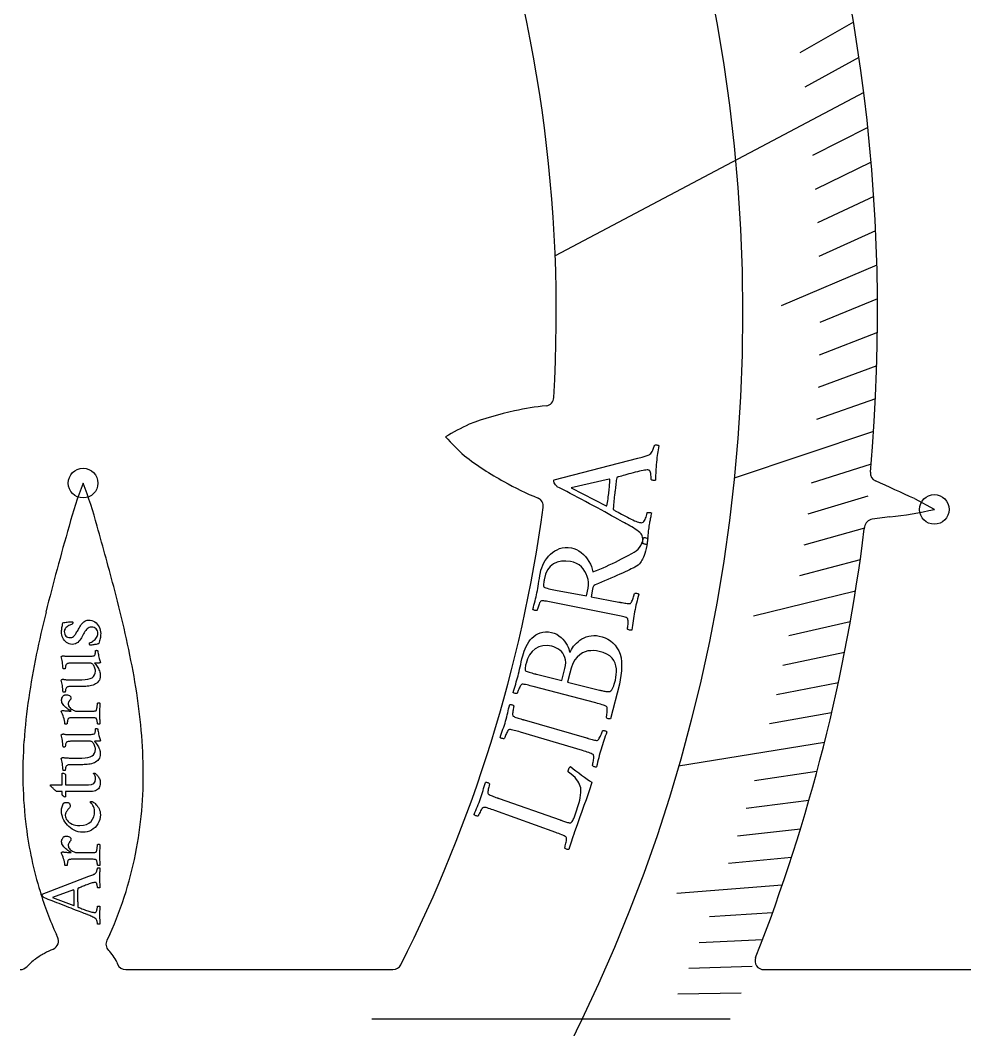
# Model space of a CAD drawing. Header units: millimetres. Extents: x -70 to 70, y -70 to 70.
# Drawn here: x 25.78 to 52.62, y -0.31 to 28.38 of the extents above; entities that cross this region are included whole.
import ezdxf

# ---------------------------------------------------------------- set-up
doc = ezdxf.new("R2010")
doc.units = ezdxf.units.MM
for name, color, linetype in [('CUT_INNER', 6, 'Continuous'), ('CUT_OUTER', 1, 'Continuous'), ('ENGRAVE', 7, 'Continuous'), ('ENGRAVE_FINE', 8, 'Continuous'), ('TEXT', 5, 'Continuous')]:
    doc.layers.add(name, color=color, linetype=linetype)

msp = doc.modelspace()

# ---------------------------------------------------------------- linework, layer by layer
at = {"layer": 'CUT_INNER'}
for points in [[(51.185, 14.784), (51.748, 14.482), (51.753, 14.479)], [(50.487, 14.265), (49.987, 14.201)], [(49.77, 13.982), (49.763, 13.923)], [(26.844, 2.331), (26.809, 2.401)], [(28.328, 2.401), (28.245, 2.239)], [(26.657, 1.96), (26.66, 1.962), (26.722, 1.989)], [(28.529, 1.616), (28.55, 1.562)], [(28.782, 1.404), (36.372, 1.404)], [(46.908, 1.404), (58.794, 1.404)]]:
    msp.add_lwpolyline(points, dxfattribs=at)
for centre, radius, start, end in [((0, 20.061), 41.013, 356.6386, 87.6754), ((0, 0), 66.69, 1.42688, 58.69547), ((0.001, 20.061), 50.139, 354.8237, 46.7576), ((40.694, 17.67), 0.25, 276.9408, 356.6602), ((41.617, 8.756), 8.705, 101.8474, 110.7303), ((41.527, 9.759), 7.705, 95.9861, 102.7287), ((41.811, 9.949), 7.681, 115.2428, 120.9068), ((44.478, 22.626), 8.987, 222.6298, 227.4706), ((43.71, 22.893), 8.697, 232.3927, 241.2307), ((50.184, 15.515), 0.25, 174.9035, 245.8396), ((37.507, 11.305), 10.684, 158.4805, 165.3637), ((17.621, 11.302), 10.693, 14.6335, 21.5181), ((43.953, 23.16), 9.048, 240.6997, 247.5238), ((27.67, -35.372), 55.395, 64.8814, 66.1353), ((40.393, 14.571), 0.25, 352.0898, 66.1842), ((0.007, 20.059), 41.007, 333.1555, 352.2606), ((49.333, 24.895), 10.693, 276.1961, 283.0805), ((50.018, 13.953), 0.25, 97.2854, 173.1445), ((114.316, -10.859), 90.624, 164.07607, 164.87825), ((-49.489, -8.167), 80.566, 14.62272, 15.97299), ((0.003, 20.06), 50.137, 338.5741, 352.9698), ((80.573, -1.791), 55.684, 164.8281, 166.1238), ((-11.567, 1.718), 41.377, 12.8928, 14.6341), ((57.688, 3.854), 32.112, 166.1098, 168.3425), ((3.551, 5.175), 25.869, 10.1397, 12.9009), ((47.364, 5.982), 21.571, 168.3385, 171.6304), ((10.852, 6.48), 18.452, 6.3069, 10.1398), ((42.048, 6.766), 16.197, 171.6343, 175.9774), ((14.775, 6.916), 14.504, 1.4612, 6.2985), ((39.135, 6.974), 13.278, 175.9903, 181.26), ((16.905, 6.974), 12.374, 355.7853, 1.4439), ((37.616, 6.944), 11.758, 181.2803, 187.2473), ((17.93, 6.903), 11.347, 349.5442, 355.7639), ((36.908, 6.856), 11.045, 187.2578, 196.9852), ((18.338, 6.829), 10.932, 342.9419, 349.5341), ((36.049, 6.589), 10.145, 196.957, 204.3793), ((19.091, 6.587), 10.141, 335.6201, 343.0028), ((26.621, 2.218), 0.25, 293.7479, 26.9117), ((28.468, 2.126), 0.25, 153.0883, 224.2033), ((27.517, -0.079), 2.209, 120.0502, 126.1216), ((27.887, -0.711), 2.941, 114.7349, 120.1332), ((27.566, 1.184), 1.055, 24.1928, 46.7456), ((46.908, 1.654), 0.25, 158.7314, 270), ((25.782, 1.654), 0.25, 270.0012, 317.4903), ((27.228, 0.309), 1.725, 125.9638, 137.0147), ((28.782, 1.654), 0.25, 201.7033, 270), ((36.372, 1.654), 0.25, 270, 333.1055)]:
    msp.add_arc(centre, radius, start, end, dxfattribs=at)
at = {"layer": 'CUT_OUTER'}
msp.add_circle((0, 0), 70.2, dxfattribs=at)
at = {"layer": 'ENGRAVE'}
for points in [[(49.747, 26.323), (40.982, 21.685)], [(50.026, 16.687), (46.069, 15.367)], [(48.633, 7.859), (44.482, 7.188)], [(45.952, 0), (35.773, 0)]]:
    msp.add_lwpolyline(points, dxfattribs=at)
for centre, radius in [((0, 20.06), 46.307), ((27.568, 15.225), 0.421), ((51.753, 14.479), 0.421)]:
    msp.add_circle(centre, radius, dxfattribs=at)
at = {"layer": 'ENGRAVE_FINE'}
for points in [[(49.455, 28.322), (47.931, 27.449)], [(49.611, 27.32), (48.072, 26.472)], [(49.862, 25.331), (48.291, 24.532)], [(49.957, 24.344), (48.37, 23.571)], [(50.031, 23.363), (48.43, 22.615)], [(50.086, 22.388), (48.471, 21.666)], [(50.121, 21.42), (47.402, 20.258)], [(50.138, 20.459), (48.496, 19.789)], [(50.137, 19.504), (48.482, 18.861)], [(50.117, 18.558), (48.451, 17.941)], [(50.08, 17.619), (48.402, 17.028)], [(49.956, 15.764), (48.256, 15.228)], [(49.868, 14.85), (48.159, 14.341)], [(49.766, 13.944), (48.046, 13.462)], [(49.647, 13.047), (47.919, 12.593)], [(49.514, 12.159), (46.613, 11.447)], [(49.365, 11.28), (47.621, 10.882)], [(49.203, 10.411), (47.451, 10.04)], [(49.026, 9.55), (47.267, 9.208)], [(48.836, 8.7), (47.071, 8.386)], [(48.417, 7.028), (46.641, 6.77)], [(48.188, 6.207), (46.407, 5.977)], [(47.947, 5.396), (46.163, 5.195)], [(47.695, 4.594), (45.907, 4.422)], [(47.431, 3.803), (44.439, 3.563)], [(47.156, 3.022), (45.362, 2.907)], [(46.871, 2.251), (45.075, 2.165)], [(46.575, 1.491), (44.777, 1.433)], [(46.268, 0.74), (44.47, 0.711)]]:
    msp.add_lwpolyline(points, dxfattribs=at)
at = {"layer": 'TEXT'}
for points in [[(43.052, 14.041), (43.045, 14.045), (43.026, 14.055), (42.995, 14.073), (42.95, 14.098), (42.895, 14.129), (42.831, 14.164), (42.758, 14.204), (42.675, 14.249), (42.585, 14.298), (42.491, 14.35), (42.391, 14.405), (42.287, 14.463), (42.179, 14.522), (42.07, 14.581), (41.959, 14.641), (41.846, 14.701), (41.734, 14.761), (41.623, 14.819), (41.516, 14.876), (41.41, 14.931), (41.309, 14.984), (41.213, 15.034), (41.124, 15.08), (41.042, 15.123), (41.025, 15.136), (41.008, 15.155), (40.99, 15.178), (40.972, 15.206), (40.956, 15.235), (40.945, 15.259), (40.939, 15.28), (40.938, 15.297), (40.938, 15.301), (40.939, 15.304), (40.94, 15.306), (40.941, 15.307), (40.943, 15.308), (40.944, 15.31), (40.947, 15.313), (40.949, 15.317), (43.332, 15.931), (43.449, 15.964), (43.537, 15.989), (43.595, 16.006), (43.623, 16.015), (43.648, 16.027), (43.672, 16.044), (43.694, 16.067), (43.715, 16.095), (43.734, 16.126), (43.751, 16.157), (43.765, 16.188), (43.777, 16.22), (43.786, 16.249), (43.793, 16.272), (43.798, 16.289), (43.8, 16.301), (43.813, 16.308), (43.829, 16.311), (43.848, 16.311), (43.869, 16.309), (43.89, 16.305), (43.906, 16.301), (43.917, 16.298), (43.923, 16.295), (43.914, 16.232), (43.904, 16.172), (43.895, 16.116), (43.887, 16.063), (43.88, 16.01), (43.872, 15.951), (43.865, 15.887), (43.858, 15.818), (43.851, 15.745), (43.846, 15.678), (43.842, 15.618), (43.839, 15.564), (43.837, 15.51), (43.834, 15.45), (43.831, 15.383), (43.828, 15.309), (43.816, 15.303), (43.802, 15.299), (43.785, 15.299), (43.764, 15.301), (43.744, 15.305), (43.728, 15.311), (43.715, 15.318), (43.705, 15.327), (43.707, 15.35), (43.707, 15.379), (43.706, 15.414), (43.703, 15.454), (43.699, 15.494), (43.693, 15.527), (43.684, 15.554), (43.673, 15.574), (43.664, 15.583), (43.651, 15.59), (43.634, 15.595), (43.614, 15.598), (43.59, 15.599), (43.56, 15.597), (43.522, 15.591), (43.477, 15.583), (43.427, 15.573), (43.373, 15.561), (43.316, 15.547), (43.256, 15.532), (43.195, 15.516), (43.135, 15.501), (43.075, 15.485), (43.017, 15.469), (42.961, 15.453), (42.91, 15.44), (42.865, 15.427), (42.824, 15.416), (42.791, 15.407), (42.768, 15.401), (42.754, 15.397), (42.749, 15.396), (42.748, 15.395), (42.746, 15.394), (42.743, 15.391), (42.739, 15.388), (42.735, 15.384), (42.731, 15.38), (42.729, 15.376), (42.728, 15.371), (42.723, 15.337), (42.717, 15.299), (42.711, 15.256), (42.706, 15.21), (42.7, 15.163), (42.695, 15.118), (42.69, 15.074), (42.685, 15.032), (42.684, 15.021), (42.683, 15.01), (42.681, 14.999), (42.68, 14.988), (42.679, 14.977), (42.678, 14.967), (42.676, 14.958), (42.675, 14.949), (42.668, 14.886), (42.661, 14.828), (42.656, 14.775), (42.65, 14.726), (42.646, 14.677), (42.641, 14.621), (42.636, 14.559), (42.631, 14.49), (42.631, 14.488), (42.632, 14.484), (42.634, 14.48), (42.636, 14.476), (42.639, 14.472), (42.64, 14.469), (42.641, 14.467), (42.642, 14.466), (42.647, 14.464), (42.662, 14.456), (42.688, 14.442), (42.725, 14.422), (42.768, 14.399), (42.816, 14.374), (42.867, 14.346), (42.922, 14.316), (42.978, 14.286), (43.033, 14.257), (43.086, 14.23), (43.137, 14.204), (43.187, 14.179), (43.233, 14.158), (43.275, 14.141), (43.314, 14.129), (43.348, 14.119), (43.379, 14.111), (43.407, 14.105), (43.43, 14.101), (43.454, 14.102), (43.476, 14.113), (43.497, 14.132), (43.516, 14.16), (43.534, 14.193), (43.549, 14.226), (43.562, 14.261), (43.572, 14.297), (43.581, 14.33), (43.587, 14.355), (43.591, 14.375), (43.593, 14.387), (43.6, 14.39), (43.612, 14.392), (43.629, 14.393), (43.65, 14.393), (43.671, 14.392), (43.69, 14.389), (43.705, 14.385), (43.717, 14.38), (43.709, 14.339), (43.702, 14.302), (43.695, 14.267), (43.689, 14.236), (43.683, 14.206), (43.677, 14.176), (43.67, 14.147), (43.664, 14.117), (43.658, 14.085), (43.651, 14.048), (43.645, 14.006), (43.638, 13.959), (43.632, 13.912), (43.626, 13.869), (43.622, 13.829), (43.619, 13.794), (43.616, 13.76), (43.614, 13.726), (43.611, 13.693), (43.608, 13.659), (43.605, 13.623), (43.601, 13.583), (43.597, 13.538), (43.592, 13.489), (43.584, 13.486), (43.573, 13.485), (43.557, 13.485), (43.536, 13.488), (43.514, 13.492), (43.496, 13.496), (43.481, 13.501), (43.469, 13.507), (43.472, 13.53), (43.473, 13.561), (43.472, 13.6), (43.47, 13.645), (43.465, 13.691), (43.456, 13.728), (43.443, 13.758), (43.425, 13.781), (43.387, 13.819), (43.346, 13.855), (43.302, 13.889), (43.256, 13.92), (43.207, 13.951), (43.157, 13.981), (43.105, 14.011), (43.052, 14.041)], [(41.438, 15.088), (42.433, 14.578), (42.434, 14.578), (42.436, 14.578), (42.438, 14.578), (42.442, 14.579), (42.446, 14.579), (42.449, 14.58), (42.451, 14.582), (42.452, 14.584), (42.46, 14.627), (42.467, 14.674), (42.475, 14.725), (42.484, 14.78), (42.491, 14.835), (42.498, 14.884), (42.504, 14.927), (42.508, 14.964), (42.514, 15.013), (42.519, 15.06), (42.522, 15.104), (42.525, 15.145), (42.528, 15.187), (42.53, 15.23), (42.533, 15.275), (42.536, 15.322), (42.536, 15.326), (42.534, 15.329), (42.531, 15.332), (42.526, 15.334), (42.522, 15.336), (42.519, 15.337), (42.517, 15.337), (42.516, 15.338)], [(40.562, 12.685), (40.578, 12.754), (40.599, 12.822), (40.627, 12.89), (40.66, 12.959), (40.7, 13.025), (40.743, 13.088), (40.792, 13.148), (40.846, 13.203), (40.904, 13.254), (40.967, 13.297), (41.035, 13.334), (41.107, 13.364), (41.184, 13.386), (41.265, 13.397), (41.35, 13.398), (41.44, 13.388), (41.515, 13.371), (41.587, 13.343), (41.656, 13.305), (41.723, 13.257), (41.785, 13.201), (41.842, 13.14), (41.894, 13.074), (41.94, 13.002), (41.98, 12.927), (42.011, 12.853), (42.035, 12.778), (42.05, 12.703), (42.151, 12.742), (42.249, 12.781), (42.342, 12.82), (42.431, 12.859), (42.518, 12.899), (42.605, 12.939), (42.692, 12.981), (42.779, 13.025), (42.868, 13.07), (42.961, 13.118), (43.059, 13.17), (43.162, 13.224), (43.227, 13.262), (43.284, 13.304), (43.334, 13.348), (43.377, 13.396), (43.413, 13.451), (43.445, 13.515), (43.472, 13.588), (43.494, 13.671), (43.506, 13.677), (43.521, 13.679), (43.539, 13.676), (43.561, 13.67), (43.582, 13.663), (43.598, 13.657), (43.609, 13.652), (43.616, 13.649), (43.599, 13.544), (43.582, 13.45), (43.564, 13.364), (43.545, 13.288), (43.527, 13.222), (43.509, 13.166), (43.492, 13.12), (43.475, 13.083), (43.461, 13.06), (43.444, 13.034), (43.424, 13.003), (43.401, 12.968), (43.372, 12.932), (43.336, 12.898), (43.293, 12.866), (43.242, 12.835), (43.218, 12.823), (43.185, 12.806), (43.142, 12.786), (43.091, 12.761), (43.032, 12.733), (42.967, 12.703), (42.896, 12.671), (42.819, 12.636), (42.737, 12.6), (42.653, 12.563), (42.566, 12.524), (42.476, 12.485), (42.385, 12.446), (42.295, 12.408), (42.207, 12.371), (42.119, 12.336), (42.092, 12.319), (42.071, 12.293), (42.054, 12.259), (42.043, 12.216), (42.002, 11.998), (42.791, 11.846), (42.797, 11.845), (42.804, 11.844), (42.81, 11.842), (42.817, 11.841), (42.823, 11.84), (42.83, 11.839), (42.836, 11.837), (42.843, 11.836), (42.883, 11.829), (42.922, 11.822), (42.958, 11.815), (42.993, 11.81), (43.025, 11.805), (43.055, 11.803), (43.082, 11.802), (43.106, 11.804), (43.118, 11.809), (43.131, 11.822), (43.145, 11.841), (43.159, 11.867), (43.173, 11.897), (43.186, 11.928), (43.197, 11.96), (43.208, 11.995), (43.217, 12.027), (43.224, 12.053), (43.229, 12.075), (43.232, 12.09), (43.244, 12.094), (43.258, 12.097), (43.276, 12.097), (43.296, 12.095), (43.316, 12.091), (43.332, 12.085), (43.345, 12.078), (43.354, 12.068), (43.337, 12.003), (43.322, 11.94), (43.306, 11.877), (43.291, 11.816), (43.276, 11.756), (43.263, 11.694), (43.249, 11.632), (43.236, 11.568), (43.224, 11.506), (43.213, 11.443), (43.203, 11.38), (43.193, 11.315), (43.183, 11.251), (43.173, 11.185), (43.164, 11.119), (43.154, 11.052), (43.142, 11.047), (43.128, 11.044), (43.111, 11.045), (43.09, 11.049), (43.071, 11.055), (43.055, 11.062), (43.042, 11.069), (43.033, 11.078), (43.036, 11.094), (43.039, 11.115), (43.043, 11.143), (43.047, 11.175), (43.05, 11.211), (43.052, 11.246), (43.052, 11.28), (43.05, 11.314), (43.047, 11.344), (43.042, 11.367), (43.035, 11.382), (43.025, 11.39), (42.999, 11.404), (42.968, 11.416), (42.934, 11.427), (42.895, 11.437), (42.853, 11.447), (42.81, 11.456), (42.765, 11.466), (42.718, 11.475), (40.912, 11.834), (40.865, 11.843), (40.819, 11.852), (40.775, 11.86), (40.732, 11.868), (40.691, 11.874), (40.654, 11.877), (40.621, 11.878), (40.592, 11.877), (40.578, 11.873), (40.565, 11.863), (40.552, 11.845), (40.54, 11.82), (40.528, 11.791), (40.516, 11.761), (40.505, 11.731), (40.495, 11.7), (40.486, 11.671), (40.479, 11.647), (40.473, 11.627), (40.47, 11.613), (40.459, 11.609), (40.444, 11.608), (40.427, 11.608), (40.406, 11.611), (40.386, 11.615), (40.37, 11.621), (40.358, 11.629), (40.349, 11.638), (40.364, 11.699), (40.379, 11.759), (40.394, 11.818), (40.409, 11.877), (40.424, 11.935), (40.438, 11.993), (40.45, 12.051), (40.462, 12.109), (40.474, 12.17), (40.486, 12.233), (40.497, 12.299), (40.508, 12.368), (40.52, 12.44), (40.532, 12.517), (40.547, 12.599), (40.562, 12.685)], [(41.415, 12.997), (41.281, 13.01), (41.156, 13.004), (41.04, 12.977), (40.933, 12.931), (40.841, 12.86), (40.766, 12.762), (40.708, 12.636), (40.669, 12.481), (40.665, 12.46), (40.661, 12.434), (40.656, 12.403), (40.651, 12.366), (40.649, 12.331), (40.651, 12.304), (40.657, 12.283), (40.669, 12.271), (40.691, 12.259), (40.719, 12.248), (40.755, 12.237), (40.798, 12.226), (40.844, 12.217), (40.891, 12.207), (40.938, 12.197), (40.986, 12.188), (41.871, 12.023), (41.914, 12.245), (41.924, 12.326), (41.924, 12.407), (41.914, 12.488), (41.894, 12.569), (41.865, 12.647), (41.827, 12.719), (41.779, 12.786), (41.724, 12.848), (41.659, 12.901), (41.586, 12.944), (41.505, 12.976), (41.415, 12.997)], [(26.957, 11.003), (26.958, 11.038), (26.96, 11.07), (26.963, 11.099), (26.968, 11.126), (26.974, 11.152), (26.979, 11.183), (26.985, 11.218), (26.99, 11.256), (27.019, 11.262), (27.05, 11.268), (27.084, 11.272), (27.12, 11.277), (27.157, 11.28), (27.193, 11.283), (27.228, 11.285), (27.261, 11.287), (27.267, 11.285), (27.271, 11.28), (27.273, 11.272), (27.274, 11.261), (27.274, 11.256), (27.273, 11.251), (27.273, 11.245), (27.271, 11.24), (27.27, 11.234), (27.268, 11.229), (27.265, 11.223), (27.261, 11.218), (27.238, 11.211), (27.214, 11.201), (27.189, 11.19), (27.162, 11.176), (27.137, 11.161), (27.113, 11.144), (27.092, 11.125), (27.072, 11.105), (27.056, 11.084), (27.045, 11.061), (27.038, 11.036), (27.035, 11.01), (27.038, 10.969), (27.047, 10.933), (27.061, 10.903), (27.08, 10.878), (27.104, 10.859), (27.13, 10.846), (27.159, 10.838), (27.19, 10.835), (27.221, 10.837), (27.248, 10.843), (27.272, 10.852), (27.293, 10.866), (27.312, 10.882), (27.33, 10.901), (27.346, 10.922), (27.361, 10.945), (27.376, 10.971), (27.392, 10.996), (27.407, 11.023), (27.424, 11.051), (27.441, 11.079), (27.459, 11.109), (27.477, 11.14), (27.497, 11.172), (27.518, 11.204), (27.541, 11.234), (27.566, 11.261), (27.592, 11.287), (27.621, 11.308), (27.653, 11.323), (27.688, 11.332), (27.725, 11.335), (27.773, 11.332), (27.819, 11.322), (27.862, 11.305), (27.902, 11.282), (27.938, 11.253), (27.971, 11.22), (27.999, 11.183), (28.023, 11.142), (28.043, 11.098), (28.057, 11.052), (28.065, 11.004), (28.068, 10.954), (28.067, 10.913), (28.064, 10.874), (28.059, 10.839), (28.051, 10.807), (28.043, 10.776), (28.035, 10.741), (28.027, 10.704), (28.02, 10.665), (28.004, 10.66), (27.987, 10.655), (27.966, 10.65), (27.944, 10.645), (27.919, 10.64), (27.895, 10.636), (27.87, 10.632), (27.845, 10.628), (27.82, 10.626), (27.799, 10.624), (27.78, 10.623), (27.764, 10.622), (27.757, 10.633), (27.752, 10.644), (27.749, 10.655), (27.748, 10.668), (27.749, 10.674), (27.75, 10.679), (27.751, 10.684), (27.753, 10.688), (27.779, 10.697), (27.805, 10.709), (27.832, 10.724), (27.859, 10.741), (27.885, 10.761), (27.909, 10.784), (27.93, 10.808), (27.95, 10.835), (27.966, 10.864), (27.977, 10.893), (27.984, 10.925), (27.987, 10.957), (27.984, 10.993), (27.975, 11.027), (27.961, 11.057), (27.941, 11.084), (27.916, 11.106), (27.885, 11.122), (27.85, 11.131), (27.809, 11.134), (27.773, 11.132), (27.74, 11.123), (27.711, 11.109), (27.686, 11.089), (27.663, 11.065), (27.642, 11.037), (27.621, 11.008), (27.602, 10.975), (27.584, 10.94), (27.565, 10.905), (27.545, 10.869), (27.525, 10.833), (27.502, 10.797), (27.477, 10.763), (27.45, 10.732), (27.42, 10.702), (27.386, 10.677), (27.349, 10.659), (27.306, 10.649), (27.259, 10.645), (27.215, 10.648), (27.173, 10.658), (27.135, 10.674), (27.099, 10.697), (27.067, 10.725), (27.038, 10.756), (27.014, 10.791), (26.994, 10.83), (26.978, 10.871), (26.966, 10.914), (26.959, 10.957), (26.957, 11.003)], [(40.059, 10.314), (40.077, 10.382), (40.1, 10.449), (40.127, 10.517), (40.158, 10.585), (40.193, 10.651), (40.232, 10.712), (40.275, 10.77), (40.322, 10.824), (40.374, 10.872), (40.43, 10.913), (40.492, 10.947), (40.558, 10.974), (40.629, 10.993), (40.706, 11), (40.788, 10.996), (40.876, 10.982), (40.953, 10.96), (41.024, 10.93), (41.089, 10.891), (41.148, 10.844), (41.202, 10.792), (41.248, 10.738), (41.288, 10.682), (41.321, 10.624), (41.347, 10.567), (41.368, 10.516), (41.383, 10.469), (41.393, 10.427), (41.396, 10.421), (41.4, 10.419), (41.405, 10.419), (41.41, 10.423), (41.424, 10.461), (41.444, 10.502), (41.471, 10.544), (41.503, 10.589), (41.541, 10.634), (41.583, 10.677), (41.631, 10.719), (41.684, 10.76), (41.741, 10.797), (41.802, 10.829), (41.866, 10.856), (41.934, 10.877), (42.004, 10.891), (42.077, 10.896), (42.152, 10.893), (42.228, 10.88), (42.316, 10.857), (42.4, 10.827), (42.478, 10.789), (42.551, 10.744), (42.619, 10.69), (42.681, 10.625), (42.737, 10.549), (42.787, 10.461), (42.826, 10.366), (42.853, 10.26), (42.867, 10.145), (42.869, 10.019), (42.861, 9.889), (42.848, 9.761), (42.829, 9.636), (42.804, 9.512), (42.55, 8.531), (42.538, 8.527), (42.523, 8.525), (42.506, 8.527), (42.486, 8.532), (42.467, 8.539), (42.452, 8.547), (42.439, 8.555), (42.431, 8.564), (42.435, 8.579), (42.439, 8.601), (42.444, 8.628), (42.45, 8.661), (42.456, 8.696), (42.459, 8.731), (42.461, 8.765), (42.462, 8.799), (42.461, 8.829), (42.457, 8.852), (42.45, 8.868), (42.441, 8.877), (42.416, 8.892), (42.386, 8.906), (42.352, 8.919), (42.314, 8.931), (42.273, 8.943), (42.23, 8.955), (42.186, 8.967), (42.139, 8.979), (40.359, 9.447), (40.312, 9.459), (40.267, 9.471), (40.224, 9.482), (40.181, 9.492), (40.141, 9.5), (40.104, 9.506), (40.071, 9.509), (40.042, 9.509), (40.028, 9.507), (40.014, 9.497), (40.001, 9.48), (39.986, 9.456), (39.972, 9.427), (39.959, 9.398), (39.946, 9.368), (39.934, 9.336), (39.923, 9.307), (39.914, 9.283), (39.908, 9.263), (39.903, 9.248), (39.892, 9.246), (39.877, 9.245), (39.86, 9.247), (39.84, 9.25), (39.82, 9.256), (39.804, 9.263), (39.792, 9.271), (39.784, 9.281), (39.803, 9.341), (39.821, 9.4), (39.84, 9.459), (39.859, 9.518), (39.877, 9.576), (39.895, 9.634), (39.911, 9.691), (39.926, 9.748), (39.941, 9.809), (39.956, 9.871), (39.971, 9.936), (39.986, 10.002), (40.002, 10.073), (40.019, 10.148), (40.038, 10.229), (40.059, 10.314)], [(27.249, 10.112), (27.247, 10.112), (27.245, 10.112), (27.242, 10.112), (27.238, 10.112), (27.225, 10.112), (27.21, 10.112), (27.194, 10.111), (27.176, 10.11), (27.159, 10.108), (27.142, 10.105), (27.128, 10.1), (27.114, 10.095), (27.098, 10.084), (27.086, 10.069), (27.077, 10.051), (27.071, 10.029), (27.068, 10.006), (27.065, 9.986), (27.064, 9.969), (27.063, 9.955), (27.06, 9.953), (27.054, 9.951), (27.045, 9.95), (27.034, 9.949), (27.023, 9.949), (27.014, 9.95), (27.006, 9.952), (27, 9.955), (26.997, 10.003), (26.993, 10.05), (26.988, 10.095), (26.982, 10.14), (26.976, 10.183), (26.968, 10.223), (26.959, 10.261), (26.949, 10.295), (26.951, 10.3), (26.956, 10.304), (26.964, 10.309), (26.975, 10.313), (26.986, 10.316), (26.996, 10.318), (27.004, 10.32), (27.01, 10.32), (27.02, 10.317), (27.033, 10.314), (27.05, 10.311), (27.071, 10.309), (27.094, 10.307), (27.119, 10.306), (27.144, 10.305), (27.17, 10.305), (27.69, 10.305), (27.703, 10.305), (27.72, 10.306), (27.742, 10.306), (27.77, 10.308), (27.799, 10.309), (27.827, 10.312), (27.854, 10.316), (27.88, 10.32), (27.894, 10.327), (27.904, 10.338), (27.912, 10.355), (27.916, 10.377), (27.918, 10.401), (27.92, 10.421), (27.922, 10.438), (27.923, 10.452), (27.923, 10.458), (27.923, 10.462), (27.923, 10.466), (27.923, 10.467), (27.925, 10.47), (27.928, 10.472), (27.931, 10.473), (27.936, 10.474), (27.941, 10.474), (27.945, 10.475), (27.948, 10.475), (27.951, 10.475), (27.953, 10.475), (27.957, 10.474), (27.963, 10.472), (27.971, 10.47), (27.979, 10.467), (27.985, 10.464), (27.988, 10.46), (27.989, 10.455), (27.991, 10.422), (27.996, 10.388), (28.002, 10.353), (28.009, 10.316), (28.018, 10.28), (28.027, 10.247), (28.035, 10.216), (28.044, 10.188), (28.051, 10.165), (28.056, 10.148), (28.059, 10.137), (28.06, 10.133), (28.059, 10.128), (28.057, 10.124), (28.052, 10.12), (28.046, 10.117), (28.039, 10.115), (28.033, 10.114), (28.026, 10.113), (28.02, 10.112), (27.905, 10.112), (27.901, 10.112), (27.898, 10.112), (27.895, 10.111), (27.894, 10.11), (27.893, 10.109), (27.893, 10.108), (27.893, 10.107), (27.893, 10.107), (27.911, 10.089), (27.929, 10.068), (27.948, 10.043), (27.968, 10.016), (27.986, 9.986), (28.003, 9.955), (28.019, 9.923), (28.032, 9.889), (28.043, 9.855), (28.051, 9.822), (28.056, 9.789), (28.058, 9.757), (28.055, 9.71), (28.046, 9.668), (28.031, 9.63), (28.011, 9.597), (27.986, 9.569), (27.957, 9.543), (27.925, 9.522), (27.889, 9.504), (27.851, 9.488), (27.811, 9.476), (27.77, 9.466), (27.728, 9.459), (27.685, 9.454), (27.644, 9.451), (27.603, 9.448), (27.563, 9.448), (27.249, 9.448), (27.235, 9.448), (27.219, 9.447), (27.202, 9.446), (27.183, 9.445), (27.163, 9.443), (27.145, 9.44), (27.129, 9.434), (27.114, 9.428), (27.098, 9.417), (27.086, 9.402), (27.077, 9.384), (27.071, 9.361), (27.068, 9.339), (27.065, 9.319), (27.064, 9.302), (27.063, 9.288), (27.06, 9.286), (27.054, 9.284), (27.045, 9.283), (27.034, 9.282), (27.023, 9.282), (27.014, 9.283), (27.006, 9.285), (27, 9.288), (26.997, 9.336), (26.993, 9.383), (26.988, 9.428), (26.982, 9.473), (26.976, 9.516), (26.968, 9.556), (26.959, 9.594), (26.949, 9.628), (26.951, 9.633), (26.954, 9.638), (26.961, 9.642), (26.97, 9.647), (26.979, 9.651), (26.987, 9.653), (26.994, 9.655), (27, 9.656), (27.01, 9.652), (27.024, 9.649), (27.043, 9.646), (27.066, 9.643), (27.091, 9.641), (27.117, 9.639), (27.143, 9.638), (27.17, 9.638), (27.535, 9.638), (27.628, 9.642), (27.707, 9.653), (27.773, 9.671), (27.826, 9.698), (27.866, 9.732), (27.895, 9.775), (27.912, 9.826), (27.918, 9.887), (27.917, 9.914), (27.913, 9.941), (27.906, 9.967), (27.897, 9.993), (27.885, 10.017), (27.872, 10.04), (27.858, 10.06), (27.842, 10.078), (27.826, 10.093), (27.81, 10.104), (27.796, 10.11), (27.781, 10.112)], [(41.173, 9.614), (41.258, 9.955), (41.275, 10.045), (41.28, 10.127), (41.274, 10.203), (41.257, 10.272), (41.23, 10.334), (41.197, 10.39), (41.156, 10.439), (41.109, 10.482), (41.057, 10.518), (41.002, 10.548), (40.946, 10.572), (40.886, 10.589), (40.752, 10.609), (40.629, 10.603), (40.516, 10.573), (40.414, 10.518), (40.325, 10.441), (40.252, 10.347), (40.195, 10.235), (40.153, 10.104), (40.148, 10.083), (40.142, 10.057), (40.136, 10.026), (40.129, 9.99), (40.124, 9.956), (40.125, 9.928), (40.13, 9.907), (40.141, 9.894), (40.159, 9.883), (40.182, 9.873), (40.211, 9.863), (40.244, 9.852), (40.281, 9.842), (40.319, 9.832), (40.358, 9.821), (40.398, 9.811), (40.406, 9.809), (40.414, 9.807), (40.421, 9.805), (40.428, 9.803), (40.434, 9.802), (40.441, 9.8), (40.447, 9.799), (40.454, 9.797)], [(41.331, 9.574), (42.238, 9.344), (42.255, 9.34), (42.276, 9.335), (42.302, 9.329), (42.331, 9.323), (42.362, 9.317), (42.392, 9.311), (42.422, 9.307), (42.451, 9.304), (42.478, 9.302), (42.5, 9.302), (42.517, 9.304), (42.53, 9.307), (42.56, 9.328), (42.586, 9.354), (42.608, 9.386), (42.627, 9.424), (42.644, 9.467), (42.66, 9.514), (42.675, 9.566), (42.69, 9.623), (42.707, 9.704), (42.717, 9.786), (42.721, 9.868), (42.719, 9.95), (42.707, 10.032), (42.683, 10.109), (42.646, 10.182), (42.597, 10.252), (42.532, 10.315), (42.449, 10.368), (42.349, 10.412), (42.231, 10.445), (42.151, 10.46), (42.071, 10.466), (41.99, 10.465), (41.909, 10.456), (41.83, 10.435), (41.753, 10.4), (41.68, 10.35), (41.609, 10.285), (41.544, 10.202), (41.486, 10.097), (41.436, 9.971), (41.393, 9.823)], [(26.957, 9.05), (26.958, 9.073), (26.962, 9.097), (26.969, 9.119), (26.979, 9.141), (26.99, 9.161), (27.002, 9.178), (27.016, 9.191), (27.03, 9.202), (27.036, 9.204), (27.043, 9.206), (27.05, 9.208), (27.058, 9.209), (27.067, 9.21), (27.077, 9.211), (27.086, 9.212), (27.096, 9.212), (27.128, 9.21), (27.155, 9.204), (27.178, 9.194), (27.195, 9.18), (27.209, 9.165), (27.218, 9.151), (27.224, 9.139), (27.226, 9.128), (27.225, 9.116), (27.221, 9.104), (27.216, 9.092), (27.208, 9.08), (27.2, 9.069), (27.192, 9.058), (27.184, 9.047), (27.178, 9.037), (27.172, 9.028), (27.166, 9.019), (27.161, 9.009), (27.156, 9), (27.152, 8.99), (27.149, 8.977), (27.148, 8.962), (27.147, 8.946), (27.15, 8.919), (27.158, 8.895), (27.172, 8.871), (27.192, 8.848), (27.214, 8.827), (27.238, 8.808), (27.263, 8.791), (27.289, 8.776), (27.314, 8.763), (27.336, 8.755), (27.355, 8.749), (27.37, 8.748), (27.753, 8.748), (27.781, 8.748), (27.807, 8.748), (27.833, 8.748), (27.857, 8.749), (27.88, 8.75), (27.901, 8.752), (27.92, 8.756), (27.936, 8.76), (27.942, 8.765), (27.948, 8.776), (27.953, 8.791), (27.959, 8.811), (27.963, 8.834), (27.967, 8.858), (27.97, 8.883), (27.973, 8.908), (27.974, 8.931), (27.976, 8.949), (27.976, 8.964), (27.977, 8.973), (27.983, 8.977), (27.991, 8.979), (28, 8.981), (28.012, 8.982), (28.024, 8.982), (28.034, 8.981), (28.041, 8.978), (28.047, 8.973), (28.045, 8.935), (28.043, 8.897), (28.041, 8.858), (28.039, 8.819), (28.037, 8.78), (28.036, 8.741), (28.035, 8.704), (28.035, 8.667), (28.035, 8.631), (28.036, 8.597), (28.037, 8.563), (28.039, 8.53), (28.041, 8.496), (28.043, 8.461), (28.045, 8.425), (28.047, 8.388), (28.041, 8.383), (28.034, 8.38), (28.024, 8.379), (28.012, 8.379), (28, 8.38), (27.991, 8.382), (27.983, 8.384), (27.977, 8.388), (27.976, 8.396), (27.976, 8.408), (27.974, 8.422), (27.973, 8.44), (27.97, 8.458), (27.967, 8.475), (27.963, 8.493), (27.959, 8.509), (27.953, 8.524), (27.948, 8.535), (27.942, 8.542), (27.936, 8.545), (27.92, 8.549), (27.901, 8.553), (27.88, 8.555), (27.857, 8.556), (27.833, 8.557), (27.807, 8.557), (27.781, 8.557), (27.753, 8.557), (27.292, 8.557), (27.278, 8.557), (27.262, 8.557), (27.245, 8.557), (27.226, 8.556), (27.207, 8.555), (27.19, 8.553), (27.175, 8.549), (27.162, 8.545), (27.152, 8.539), (27.143, 8.53), (27.136, 8.518), (27.131, 8.502), (27.127, 8.484), (27.124, 8.466), (27.122, 8.448), (27.12, 8.431), (27.12, 8.415), (27.12, 8.402), (27.119, 8.392), (27.119, 8.385), (27.115, 8.384), (27.109, 8.383), (27.1, 8.381), (27.089, 8.38), (27.077, 8.379), (27.067, 8.38), (27.059, 8.382), (27.053, 8.385), (27.046, 8.433), (27.037, 8.48), (27.027, 8.527), (27.015, 8.573), (27.002, 8.617), (26.986, 8.66), (26.969, 8.7), (26.949, 8.738), (26.95, 8.743), (26.953, 8.747), (26.958, 8.752), (26.965, 8.757), (26.972, 8.761), (26.979, 8.763), (26.985, 8.765), (26.99, 8.765), (26.996, 8.765), (27.008, 8.764), (27.026, 8.763), (27.048, 8.76), (27.074, 8.758), (27.099, 8.756), (27.125, 8.754), (27.151, 8.752), (27.175, 8.75), (27.194, 8.749), (27.208, 8.748), (27.218, 8.748), (27.221, 8.748), (27.224, 8.749), (27.225, 8.75), (27.226, 8.752), (27.226, 8.753), (27.225, 8.755), (27.224, 8.757), (27.223, 8.758), (27.196, 8.772), (27.168, 8.789), (27.138, 8.808), (27.108, 8.83), (27.078, 8.854), (27.05, 8.88), (27.025, 8.907), (27.001, 8.935), (26.982, 8.964), (26.968, 8.993), (26.96, 9.021), (26.957, 9.05)], [(39.573, 8.466), (39.589, 8.524), (39.605, 8.582), (39.619, 8.639), (39.633, 8.696), (39.645, 8.753), (39.659, 8.812), (39.673, 8.871), (39.688, 8.932), (39.7, 8.936), (39.715, 8.937), (39.732, 8.935), (39.751, 8.929), (39.771, 8.922), (39.786, 8.915), (39.798, 8.907), (39.807, 8.899), (39.803, 8.884), (39.799, 8.864), (39.794, 8.838), (39.788, 8.807), (39.783, 8.774), (39.778, 8.742), (39.775, 8.711), (39.773, 8.68), (39.773, 8.653), (39.776, 8.631), (39.782, 8.615), (39.792, 8.604), (39.813, 8.592), (39.838, 8.58), (39.867, 8.569), (39.898, 8.558), (39.933, 8.547), (39.969, 8.536), (40.007, 8.525), (40.046, 8.513), (40.053, 8.511), (40.059, 8.51), (40.065, 8.508), (40.072, 8.506), (40.078, 8.504), (40.084, 8.502), (40.091, 8.5), (40.097, 8.498), (41.867, 7.988), (41.873, 7.987), (41.879, 7.985), (41.886, 7.983), (41.892, 7.981), (41.898, 7.979), (41.905, 7.977), (41.911, 7.976), (41.917, 7.974), (41.957, 7.963), (41.995, 7.952), (42.03, 7.942), (42.064, 7.934), (42.096, 7.926), (42.126, 7.921), (42.153, 7.918), (42.177, 7.918), (42.19, 7.922), (42.203, 7.933), (42.218, 7.951), (42.235, 7.976), (42.252, 8.004), (42.267, 8.034), (42.282, 8.065), (42.295, 8.098), (42.307, 8.129), (42.316, 8.155), (42.324, 8.176), (42.328, 8.192), (42.34, 8.194), (42.355, 8.195), (42.372, 8.194), (42.392, 8.19), (42.412, 8.184), (42.427, 8.177), (42.439, 8.168), (42.447, 8.158), (42.425, 8.095), (42.404, 8.033), (42.382, 7.973), (42.362, 7.913), (42.342, 7.854), (42.322, 7.794), (42.303, 7.733), (42.285, 7.671), (42.267, 7.61), (42.25, 7.549), (42.234, 7.487), (42.218, 7.423), (42.203, 7.36), (42.187, 7.295), (42.172, 7.23), (42.156, 7.165), (42.144, 7.16), (42.129, 7.16), (42.112, 7.162), (42.092, 7.168), (42.073, 7.176), (42.058, 7.184), (42.046, 7.192), (42.038, 7.201), (42.042, 7.217), (42.047, 7.238), (42.053, 7.265), (42.06, 7.297), (42.067, 7.332), (42.072, 7.367), (42.075, 7.401), (42.077, 7.435), (42.076, 7.465), (42.073, 7.489), (42.067, 7.505), (42.059, 7.513), (42.033, 7.529), (42.004, 7.544), (41.971, 7.558), (41.933, 7.572), (41.892, 7.585), (41.85, 7.598), (41.806, 7.612), (41.76, 7.625), (39.995, 8.151), (39.949, 8.165), (39.905, 8.177), (39.861, 8.19), (39.819, 8.201), (39.779, 8.211), (39.743, 8.218), (39.71, 8.222), (39.68, 8.223), (39.667, 8.221), (39.653, 8.212), (39.638, 8.195), (39.623, 8.171), (39.609, 8.143), (39.594, 8.115), (39.581, 8.085), (39.567, 8.054), (39.556, 8.025), (39.546, 8.001), (39.539, 7.981), (39.534, 7.967), (39.522, 7.965), (39.508, 7.964), (39.49, 7.966), (39.47, 7.971), (39.451, 7.977), (39.435, 7.984), (39.424, 7.993), (39.416, 8.003), (39.436, 8.062), (39.457, 8.121), (39.477, 8.18), (39.498, 8.238), (39.518, 8.295), (39.537, 8.352), (39.556, 8.409), (39.573, 8.466)], [(27.249, 7.89), (27.247, 7.89), (27.245, 7.89), (27.242, 7.89), (27.238, 7.89), (27.225, 7.89), (27.21, 7.89), (27.194, 7.889), (27.176, 7.888), (27.159, 7.886), (27.142, 7.883), (27.128, 7.878), (27.114, 7.873), (27.098, 7.862), (27.086, 7.847), (27.077, 7.829), (27.071, 7.807), (27.068, 7.784), (27.065, 7.764), (27.064, 7.747), (27.063, 7.733), (27.06, 7.731), (27.054, 7.729), (27.045, 7.728), (27.034, 7.727), (27.023, 7.727), (27.014, 7.728), (27.006, 7.73), (27, 7.733), (26.997, 7.781), (26.993, 7.828), (26.988, 7.873), (26.982, 7.918), (26.976, 7.961), (26.968, 8.001), (26.959, 8.039), (26.949, 8.073), (26.951, 8.078), (26.956, 8.083), (26.964, 8.087), (26.975, 8.091), (26.986, 8.094), (26.996, 8.097), (27.004, 8.098), (27.01, 8.098), (27.02, 8.095), (27.033, 8.092), (27.05, 8.089), (27.071, 8.087), (27.094, 8.085), (27.119, 8.084), (27.144, 8.083), (27.17, 8.083), (27.69, 8.083), (27.703, 8.083), (27.72, 8.084), (27.742, 8.085), (27.77, 8.086), (27.799, 8.088), (27.827, 8.09), (27.854, 8.094), (27.88, 8.098), (27.894, 8.105), (27.904, 8.117), (27.912, 8.133), (27.916, 8.155), (27.918, 8.179), (27.92, 8.199), (27.922, 8.216), (27.923, 8.23), (27.923, 8.236), (27.923, 8.241), (27.923, 8.244), (27.923, 8.245), (27.925, 8.248), (27.928, 8.25), (27.931, 8.251), (27.936, 8.252), (27.941, 8.252), (27.945, 8.253), (27.948, 8.253), (27.951, 8.253), (27.953, 8.253), (27.957, 8.252), (27.963, 8.25), (27.971, 8.248), (27.979, 8.245), (27.985, 8.242), (27.988, 8.238), (27.989, 8.233), (27.991, 8.2), (27.996, 8.167), (28.002, 8.131), (28.009, 8.095), (28.018, 8.059), (28.027, 8.025), (28.035, 7.995), (28.044, 7.966), (28.051, 7.943), (28.056, 7.926), (28.059, 7.915), (28.06, 7.911), (28.059, 7.906), (28.057, 7.902), (28.052, 7.898), (28.046, 7.896), (28.039, 7.893), (28.033, 7.892), (28.026, 7.891), (28.02, 7.89), (27.905, 7.89), (27.901, 7.89), (27.898, 7.89), (27.895, 7.889), (27.894, 7.888), (27.893, 7.887), (27.893, 7.886), (27.893, 7.886), (27.893, 7.885), (27.911, 7.867), (27.929, 7.846), (27.948, 7.822), (27.968, 7.794), (27.986, 7.764), (28.003, 7.733), (28.019, 7.701), (28.032, 7.667), (28.043, 7.633), (28.051, 7.6), (28.056, 7.567), (28.058, 7.535), (28.055, 7.488), (28.046, 7.446), (28.031, 7.408), (28.011, 7.376), (27.986, 7.347), (27.957, 7.322), (27.925, 7.3), (27.889, 7.282), (27.851, 7.267), (27.811, 7.254), (27.77, 7.244), (27.728, 7.237), (27.685, 7.232), (27.644, 7.229), (27.603, 7.227), (27.563, 7.226), (27.249, 7.226), (27.235, 7.226), (27.219, 7.225), (27.202, 7.224), (27.183, 7.223), (27.163, 7.221), (27.145, 7.218), (27.129, 7.212), (27.114, 7.206), (27.098, 7.195), (27.086, 7.18), (27.077, 7.162), (27.071, 7.14), (27.068, 7.117), (27.065, 7.097), (27.064, 7.08), (27.063, 7.066), (27.06, 7.064), (27.054, 7.062), (27.045, 7.061), (27.034, 7.06), (27.023, 7.06), (27.014, 7.061), (27.006, 7.063), (27, 7.066), (26.997, 7.114), (26.993, 7.161), (26.988, 7.206), (26.982, 7.251), (26.976, 7.294), (26.968, 7.334), (26.959, 7.372), (26.949, 7.406), (26.951, 7.411), (26.954, 7.416), (26.961, 7.42), (26.97, 7.425), (26.979, 7.429), (26.987, 7.432), (26.994, 7.433), (27, 7.434), (27.01, 7.43), (27.024, 7.427), (27.043, 7.424), (27.066, 7.421), (27.091, 7.419), (27.117, 7.417), (27.143, 7.417), (27.17, 7.416), (27.535, 7.416), (27.628, 7.42), (27.707, 7.431), (27.773, 7.45), (27.826, 7.476), (27.866, 7.51), (27.895, 7.553), (27.912, 7.604), (27.918, 7.665), (27.917, 7.692), (27.913, 7.719), (27.906, 7.746), (27.897, 7.771), (27.885, 7.796), (27.872, 7.818), (27.858, 7.838), (27.842, 7.856), (27.826, 7.871), (27.81, 7.882), (27.796, 7.888), (27.781, 7.89)], [(26.97, 6.653), (26.97, 6.972), (26.971, 6.978), (26.977, 6.982), (26.985, 6.984), (26.997, 6.985), (27.016, 6.983), (27.035, 6.976), (27.053, 6.965), (27.071, 6.949), (27.071, 6.653), (27.72, 6.653), (27.809, 6.663), (27.872, 6.694), (27.911, 6.745), (27.923, 6.818), (27.922, 6.845), (27.918, 6.871), (27.91, 6.896), (27.9, 6.919), (27.89, 6.94), (27.881, 6.956), (27.873, 6.969), (27.867, 6.977), (27.869, 6.981), (27.872, 6.983), (27.877, 6.984), (27.883, 6.985), (27.895, 6.984), (27.906, 6.982), (27.915, 6.979), (27.921, 6.975), (27.932, 6.965), (27.944, 6.952), (27.958, 6.938), (27.974, 6.92), (27.99, 6.901), (28.005, 6.88), (28.019, 6.857), (28.032, 6.833), (28.043, 6.807), (28.051, 6.779), (28.056, 6.751), (28.058, 6.721), (28.056, 6.69), (28.052, 6.659), (28.045, 6.628), (28.035, 6.598), (28.021, 6.57), (28.003, 6.544), (27.981, 6.521), (27.954, 6.5), (27.922, 6.484), (27.883, 6.472), (27.839, 6.465), (27.789, 6.463), (27.071, 6.463), (27.071, 6.318), (27.07, 6.316), (27.069, 6.314), (27.066, 6.312), (27.062, 6.31), (27.058, 6.309), (27.054, 6.308), (27.051, 6.308), (27.048, 6.308), (27.045, 6.309), (27.04, 6.312), (27.033, 6.316), (27.024, 6.323), (27.015, 6.331), (27.005, 6.338), (26.996, 6.346), (26.987, 6.355), (26.98, 6.362), (26.974, 6.367), (26.971, 6.37), (26.97, 6.371), (26.97, 6.463), (26.815, 6.463), (26.8, 6.476), (26.785, 6.49), (26.768, 6.505), (26.75, 6.522), (26.732, 6.539), (26.715, 6.555), (26.698, 6.57), (26.682, 6.584), (26.668, 6.597), (26.657, 6.606), (26.651, 6.612), (26.648, 6.615), (26.643, 6.62), (26.64, 6.626), (26.638, 6.632), (26.637, 6.639), (26.638, 6.645), (26.639, 6.649), (26.642, 6.652), (26.645, 6.653)], [(41.123, 5.658), (41.128, 5.656), (41.133, 5.654), (41.14, 5.652), (41.148, 5.649), (41.168, 5.642), (41.191, 5.634), (41.217, 5.625), (41.246, 5.615), (41.276, 5.604), (41.304, 5.595), (41.331, 5.587), (41.358, 5.58), (41.381, 5.575), (41.4, 5.573), (41.413, 5.573), (41.422, 5.577), (41.443, 5.594), (41.462, 5.615), (41.479, 5.64), (41.494, 5.668), (41.509, 5.702), (41.526, 5.745), (41.545, 5.798), (41.566, 5.859), (41.645, 6.092), (41.664, 6.154), (41.68, 6.22), (41.694, 6.289), (41.705, 6.363), (41.712, 6.436), (41.712, 6.503), (41.706, 6.564), (41.693, 6.619), (41.675, 6.666), (41.652, 6.714), (41.622, 6.762), (41.587, 6.81), (41.545, 6.859), (41.493, 6.908), (41.433, 6.958), (41.363, 7.009), (41.354, 7.019), (41.35, 7.034), (41.351, 7.053), (41.357, 7.076), (41.369, 7.111), (41.383, 7.138), (41.398, 7.157), (41.414, 7.17), (41.49, 7.113), (41.568, 7.053), (41.649, 6.992), (41.731, 6.928), (41.812, 6.867), (41.889, 6.814), (41.96, 6.77), (42.026, 6.734), (41.972, 6.565), (41.916, 6.397), (41.858, 6.23), (41.799, 6.065), (41.738, 5.894), (41.673, 5.713), (41.605, 5.521), (41.533, 5.319), (41.508, 5.248), (41.485, 5.181), (41.465, 5.118), (41.446, 5.058), (41.428, 4.999), (41.409, 4.94), (41.388, 4.88), (41.366, 4.819), (41.353, 4.815), (41.339, 4.815), (41.322, 4.819), (41.303, 4.826), (41.284, 4.835), (41.269, 4.843), (41.258, 4.853), (41.25, 4.862), (41.255, 4.877), (41.262, 4.898), (41.269, 4.925), (41.278, 4.957), (41.286, 4.992), (41.293, 5.026), (41.298, 5.06), (41.302, 5.094), (41.303, 5.124), (41.301, 5.147), (41.296, 5.163), (41.288, 5.173), (41.264, 5.19), (41.236, 5.206), (41.203, 5.222), (41.166, 5.238), (41.126, 5.253), (41.084, 5.269), (41.041, 5.285), (40.996, 5.301), (39.264, 5.925), (39.219, 5.941), (39.175, 5.957), (39.132, 5.971), (39.091, 5.985), (39.051, 5.997), (39.016, 6.006), (38.983, 6.012), (38.953, 6.014), (38.94, 6.013), (38.925, 6.005), (38.91, 5.989), (38.894, 5.966), (38.877, 5.939), (38.861, 5.911), (38.846, 5.882), (38.831, 5.852), (38.818, 5.824), (38.807, 5.8), (38.798, 5.781), (38.793, 5.767), (38.781, 5.765), (38.767, 5.766), (38.749, 5.769), (38.73, 5.775), (38.711, 5.782), (38.695, 5.79), (38.684, 5.799), (38.677, 5.81), (38.701, 5.868), (38.725, 5.926), (38.748, 5.983), (38.772, 6.039), (38.796, 6.096), (38.818, 6.152), (38.839, 6.207), (38.859, 6.263), (38.879, 6.32), (38.898, 6.377), (38.916, 6.434), (38.932, 6.49), (38.948, 6.546), (38.965, 6.603), (38.983, 6.662), (39.001, 6.722), (39.013, 6.725), (39.028, 6.726), (39.045, 6.722), (39.064, 6.716), (39.083, 6.708), (39.098, 6.699), (39.11, 6.691), (39.118, 6.682), (39.113, 6.667), (39.108, 6.647), (39.101, 6.622), (39.094, 6.592), (39.087, 6.559), (39.08, 6.527), (39.075, 6.496), (39.071, 6.466), (39.069, 6.438), (39.072, 6.416), (39.077, 6.4), (39.086, 6.389), (39.107, 6.376), (39.131, 6.363), (39.159, 6.35), (39.19, 6.337), (39.224, 6.324), (39.259, 6.311), (39.296, 6.298), (39.335, 6.284), (39.341, 6.282), (39.348, 6.279), (39.354, 6.277), (39.36, 6.275), (39.366, 6.273), (39.373, 6.271), (39.379, 6.269), (39.385, 6.266)], [(27.084, 6.156), (27.114, 6.154), (27.14, 6.148), (27.16, 6.138), (27.176, 6.125), (27.188, 6.11), (27.196, 6.094), (27.201, 6.078), (27.203, 6.062), (27.201, 6.042), (27.194, 6.022), (27.183, 6.004), (27.167, 5.986), (27.151, 5.968), (27.136, 5.951), (27.123, 5.934), (27.112, 5.917), (27.099, 5.898), (27.088, 5.88), (27.08, 5.865), (27.074, 5.851), (27.069, 5.837), (27.066, 5.82), (27.064, 5.8), (27.063, 5.778), (27.067, 5.745), (27.076, 5.712), (27.091, 5.679), (27.113, 5.647), (27.14, 5.616), (27.173, 5.588), (27.211, 5.563), (27.254, 5.54), (27.302, 5.522), (27.355, 5.509), (27.413, 5.501), (27.477, 5.499), (27.578, 5.506), (27.664, 5.528), (27.736, 5.564), (27.794, 5.615), (27.838, 5.677), (27.87, 5.745), (27.889, 5.819), (27.895, 5.899), (27.892, 5.949), (27.883, 5.994), (27.868, 6.035), (27.847, 6.071), (27.824, 6.102), (27.804, 6.127), (27.786, 6.148), (27.771, 6.163), (27.772, 6.165), (27.773, 6.167), (27.776, 6.17), (27.78, 6.175), (27.785, 6.178), (27.79, 6.181), (27.797, 6.183), (27.804, 6.184), (27.814, 6.183), (27.826, 6.18), (27.837, 6.175), (27.85, 6.168), (27.868, 6.155), (27.889, 6.139), (27.911, 6.12), (27.935, 6.097), (27.959, 6.072), (27.981, 6.043), (28.002, 6.011), (28.022, 5.976), (28.039, 5.937), (28.051, 5.896), (28.058, 5.852), (28.06, 5.806), (28.056, 5.733), (28.043, 5.665), (28.02, 5.602), (27.989, 5.543), (27.951, 5.49), (27.907, 5.443), (27.858, 5.402), (27.804, 5.368), (27.746, 5.341), (27.686, 5.321), (27.624, 5.31), (27.561, 5.306), (27.494, 5.309), (27.43, 5.32), (27.37, 5.338), (27.313, 5.363), (27.26, 5.394), (27.21, 5.428), (27.164, 5.467), (27.122, 5.51), (27.084, 5.556), (27.05, 5.604), (27.021, 5.654), (26.997, 5.705), (26.979, 5.757), (26.965, 5.808), (26.957, 5.858), (26.954, 5.907), (26.958, 5.972), (26.97, 6.031), (26.989, 6.084), (27.015, 6.13), (27.02, 6.134), (27.026, 6.138), (27.034, 6.142), (27.043, 6.147), (27.053, 6.151), (27.063, 6.153), (27.074, 6.155), (27.084, 6.156)], [(26.957, 5.032), (26.958, 5.056), (26.962, 5.079), (26.969, 5.101), (26.979, 5.123), (26.99, 5.143), (27.002, 5.16), (27.016, 5.174), (27.03, 5.184), (27.036, 5.186), (27.043, 5.189), (27.05, 5.19), (27.058, 5.192), (27.067, 5.193), (27.077, 5.194), (27.086, 5.194), (27.096, 5.194), (27.128, 5.192), (27.155, 5.186), (27.178, 5.176), (27.195, 5.163), (27.209, 5.147), (27.218, 5.134), (27.224, 5.121), (27.226, 5.111), (27.225, 5.098), (27.221, 5.086), (27.216, 5.074), (27.208, 5.062), (27.2, 5.051), (27.192, 5.04), (27.184, 5.03), (27.178, 5.019), (27.172, 5.01), (27.166, 5.001), (27.161, 4.992), (27.156, 4.982), (27.152, 4.972), (27.149, 4.959), (27.148, 4.945), (27.147, 4.928), (27.15, 4.902), (27.158, 4.877), (27.172, 4.853), (27.192, 4.83), (27.214, 4.809), (27.238, 4.79), (27.263, 4.773), (27.289, 4.758), (27.314, 4.746), (27.336, 4.737), (27.355, 4.732), (27.37, 4.73), (27.753, 4.73), (27.781, 4.73), (27.807, 4.73), (27.833, 4.731), (27.857, 4.731), (27.88, 4.733), (27.901, 4.735), (27.92, 4.738), (27.936, 4.743), (27.942, 4.748), (27.948, 4.758), (27.953, 4.773), (27.959, 4.793), (27.963, 4.817), (27.967, 4.84), (27.97, 4.865), (27.973, 4.89), (27.974, 4.913), (27.976, 4.932), (27.976, 4.946), (27.977, 4.956), (27.983, 4.959), (27.991, 4.962), (28, 4.964), (28.012, 4.965), (28.024, 4.965), (28.034, 4.963), (28.041, 4.96), (28.047, 4.956), (28.045, 4.918), (28.043, 4.879), (28.041, 4.84), (28.039, 4.801), (28.037, 4.762), (28.036, 4.724), (28.035, 4.686), (28.035, 4.649), (28.035, 4.614), (28.036, 4.579), (28.037, 4.545), (28.039, 4.512), (28.041, 4.478), (28.043, 4.444), (28.045, 4.407), (28.047, 4.37), (28.041, 4.366), (28.034, 4.363), (28.024, 4.361), (28.012, 4.361), (28, 4.362), (27.991, 4.364), (27.983, 4.367), (27.977, 4.37), (27.976, 4.379), (27.976, 4.391), (27.974, 4.405), (27.973, 4.422), (27.97, 4.44), (27.967, 4.458), (27.963, 4.475), (27.959, 4.492), (27.953, 4.506), (27.948, 4.517), (27.942, 4.524), (27.936, 4.527), (27.92, 4.532), (27.901, 4.535), (27.88, 4.537), (27.857, 4.539), (27.833, 4.539), (27.807, 4.54), (27.781, 4.54), (27.753, 4.54), (27.292, 4.54), (27.278, 4.54), (27.262, 4.54), (27.245, 4.539), (27.226, 4.539), (27.207, 4.537), (27.19, 4.535), (27.175, 4.532), (27.162, 4.527), (27.152, 4.522), (27.143, 4.513), (27.136, 4.5), (27.131, 4.484), (27.127, 4.466), (27.124, 4.449), (27.122, 4.431), (27.12, 4.413), (27.12, 4.397), (27.12, 4.384), (27.119, 4.374), (27.119, 4.367), (27.115, 4.366), (27.109, 4.365), (27.1, 4.364), (27.089, 4.362), (27.077, 4.362), (27.067, 4.362), (27.059, 4.364), (27.053, 4.367), (27.046, 4.415), (27.037, 4.463), (27.027, 4.509), (27.015, 4.555), (27.002, 4.6), (26.986, 4.642), (26.969, 4.682), (26.949, 4.72), (26.95, 4.725), (26.953, 4.73), (26.958, 4.734), (26.965, 4.739), (26.972, 4.743), (26.979, 4.746), (26.985, 4.747), (26.99, 4.748), (26.996, 4.748), (27.008, 4.747), (27.026, 4.745), (27.048, 4.743), (27.074, 4.74), (27.099, 4.738), (27.125, 4.736), (27.151, 4.734), (27.175, 4.732), (27.194, 4.731), (27.208, 4.73), (27.218, 4.73), (27.221, 4.73), (27.224, 4.731), (27.225, 4.732), (27.226, 4.734), (27.226, 4.736), (27.225, 4.737), (27.224, 4.739), (27.223, 4.74), (27.196, 4.754), (27.168, 4.771), (27.138, 4.79), (27.108, 4.813), (27.078, 4.837), (27.05, 4.862), (27.025, 4.889), (27.001, 4.918), (26.982, 4.947), (26.968, 4.976), (26.96, 5.004), (26.957, 5.032)], [(27.695, 2.965), (27.691, 2.966), (27.68, 2.971), (27.66, 2.978), (27.633, 2.989), (27.599, 3.002), (27.56, 3.017), (27.515, 3.034), (27.464, 3.054), (27.409, 3.075), (27.352, 3.097), (27.291, 3.121), (27.227, 3.146), (27.161, 3.172), (27.095, 3.199), (27.027, 3.225), (26.958, 3.251), (26.89, 3.278), (26.823, 3.304), (26.757, 3.329), (26.693, 3.354), (26.632, 3.378), (26.574, 3.401), (26.52, 3.422), (26.47, 3.442), (26.459, 3.448), (26.448, 3.458), (26.437, 3.47), (26.424, 3.486), (26.413, 3.502), (26.405, 3.516), (26.401, 3.528), (26.399, 3.538), (26.399, 3.54), (26.399, 3.542), (26.4, 3.543), (26.4, 3.544), (26.401, 3.545), (26.402, 3.547), (26.403, 3.548), (26.404, 3.551), (27.728, 4.056), (27.793, 4.08), (27.842, 4.099), (27.874, 4.112), (27.89, 4.119), (27.904, 4.127), (27.916, 4.138), (27.928, 4.151), (27.939, 4.168), (27.948, 4.187), (27.956, 4.205), (27.962, 4.223), (27.968, 4.242), (27.971, 4.259), (27.974, 4.272), (27.976, 4.282), (27.977, 4.289), (27.984, 4.293), (27.993, 4.296), (28.003, 4.297), (28.016, 4.296), (28.028, 4.295), (28.037, 4.294), (28.044, 4.293), (28.047, 4.291), (28.045, 4.255), (28.043, 4.222), (28.041, 4.19), (28.039, 4.159), (28.037, 4.129), (28.036, 4.095), (28.035, 4.059), (28.035, 4.02), (28.035, 3.979), (28.036, 3.941), (28.037, 3.907), (28.039, 3.877), (28.041, 3.846), (28.043, 3.812), (28.045, 3.775), (28.047, 3.733), (28.041, 3.729), (28.034, 3.726), (28.024, 3.724), (28.012, 3.724), (28, 3.726), (27.991, 3.728), (27.983, 3.731), (27.977, 3.736), (27.976, 3.749), (27.974, 3.765), (27.971, 3.784), (27.968, 3.807), (27.963, 3.829), (27.957, 3.848), (27.951, 3.862), (27.944, 3.873), (27.938, 3.877), (27.93, 3.88), (27.92, 3.882), (27.908, 3.883), (27.895, 3.882), (27.877, 3.879), (27.856, 3.874), (27.831, 3.866), (27.802, 3.858), (27.773, 3.848), (27.741, 3.837), (27.708, 3.825), (27.674, 3.812), (27.64, 3.799), (27.607, 3.787), (27.575, 3.774), (27.544, 3.762), (27.515, 3.751), (27.49, 3.741), (27.468, 3.732), (27.45, 3.725), (27.437, 3.72), (27.429, 3.717), (27.426, 3.716), (27.426, 3.715), (27.425, 3.714), (27.423, 3.713), (27.421, 3.711), (27.419, 3.708), (27.417, 3.705), (27.416, 3.703), (27.416, 3.7), (27.415, 3.68), (27.414, 3.658), (27.414, 3.633), (27.413, 3.607), (27.413, 3.579), (27.413, 3.553), (27.413, 3.527), (27.413, 3.502), (27.413, 3.496), (27.413, 3.49), (27.413, 3.483), (27.413, 3.477), (27.413, 3.471), (27.413, 3.465), (27.413, 3.46), (27.413, 3.454), (27.413, 3.418), (27.414, 3.384), (27.414, 3.353), (27.415, 3.325), (27.416, 3.296), (27.417, 3.264), (27.419, 3.228), (27.421, 3.188), (27.421, 3.187), (27.422, 3.185), (27.423, 3.183), (27.425, 3.18), (27.427, 3.178), (27.428, 3.177), (27.428, 3.176), (27.429, 3.175), (27.432, 3.174), (27.441, 3.171), (27.457, 3.165), (27.479, 3.156), (27.506, 3.146), (27.535, 3.135), (27.566, 3.123), (27.6, 3.111), (27.634, 3.098), (27.667, 3.086), (27.7, 3.074), (27.73, 3.064), (27.761, 3.053), (27.789, 3.045), (27.814, 3.039), (27.837, 3.035), (27.858, 3.032), (27.876, 3.03), (27.892, 3.029), (27.905, 3.028), (27.919, 3.031), (27.931, 3.038), (27.941, 3.05), (27.95, 3.067), (27.957, 3.087), (27.963, 3.107), (27.968, 3.128), (27.971, 3.149), (27.974, 3.168), (27.975, 3.183), (27.976, 3.194), (27.977, 3.201), (27.98, 3.203), (27.987, 3.205), (27.996, 3.207), (28.008, 3.208), (28.021, 3.209), (28.031, 3.209), (28.04, 3.208), (28.047, 3.206), (28.046, 3.183), (28.045, 3.161), (28.044, 3.141), (28.043, 3.123), (28.041, 3.106), (28.04, 3.089), (28.039, 3.072), (28.037, 3.055), (28.036, 3.036), (28.035, 3.015), (28.035, 2.991), (28.035, 2.965), (28.035, 2.938), (28.035, 2.913), (28.036, 2.891), (28.037, 2.871), (28.039, 2.852), (28.04, 2.833), (28.041, 2.814), (28.043, 2.795), (28.044, 2.775), (28.045, 2.752), (28.046, 2.726), (28.047, 2.699), (28.044, 2.696), (28.037, 2.695), (28.028, 2.694), (28.016, 2.693), (28.003, 2.694), (27.993, 2.695), (27.984, 2.696), (27.977, 2.699), (27.976, 2.712), (27.974, 2.729), (27.97, 2.751), (27.965, 2.776), (27.959, 2.801), (27.95, 2.821), (27.94, 2.837), (27.928, 2.848), (27.904, 2.866), (27.877, 2.883), (27.85, 2.899), (27.82, 2.913), (27.79, 2.926), (27.759, 2.939), (27.728, 2.952), (27.695, 2.965)], [(26.698, 3.449), (27.302, 3.224), (27.302, 3.224), (27.303, 3.224), (27.305, 3.224), (27.307, 3.225), (27.309, 3.225), (27.311, 3.226), (27.312, 3.227), (27.312, 3.229), (27.313, 3.254), (27.314, 3.282), (27.315, 3.312), (27.316, 3.344), (27.316, 3.376), (27.317, 3.405), (27.317, 3.43), (27.317, 3.452), (27.317, 3.48), (27.316, 3.507), (27.316, 3.533), (27.314, 3.557), (27.313, 3.581), (27.312, 3.606), (27.311, 3.632), (27.309, 3.66), (27.309, 3.662), (27.308, 3.664), (27.306, 3.665), (27.303, 3.666), (27.3, 3.667), (27.298, 3.667), (27.297, 3.667), (27.297, 3.667)]]:
    msp.add_lwpolyline(points, close=True, dxfattribs=at)

doc.saveas('drawing.dxf')
